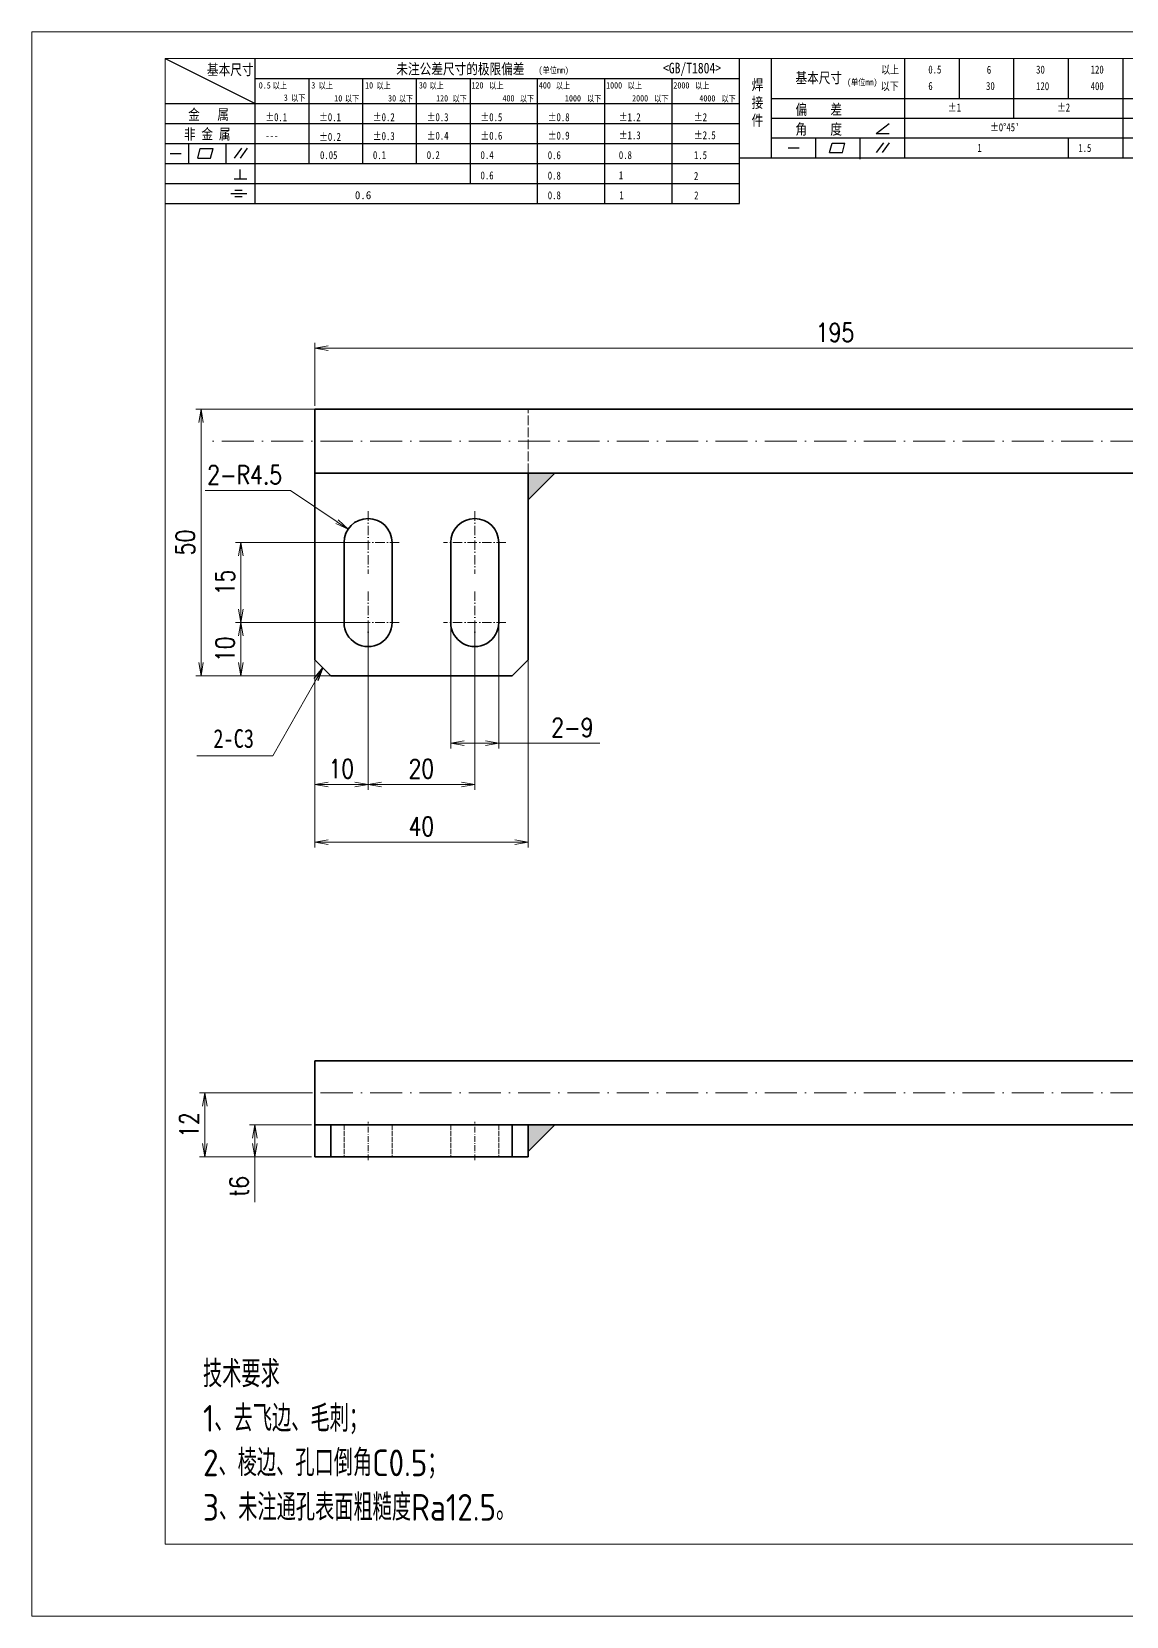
# Model space of a CAD drawing. Header units: millimetres. Extents: x -30157 to 38882, y -29543 to -7215.
# Drawn here: x -29737.1 to -29532, y -29542.5 to -29245.5 of the extents above; entities that cross this region are included whole.
import ezdxf
from ezdxf.enums import TextEntityAlignment as Align

# ---------------------------------------------------------------- set-up
doc = ezdxf.new("R2010")
doc.units = ezdxf.units.MM
doc.header["$LTSCALE"] = 0.5
doc.linetypes.add('DASHDOT', pattern=[18.5, 12, -3, 0.5, -3])
doc.linetypes.add('DASHED', pattern=[15, 12, -3])
for name, color, linetype, lineweight in [('图框', 7, 'Continuous', 18), ('标注线', 3, 'Continuous', 18), ('粗实线', 7, 'Continuous', 35)]:
    doc.layers.add(name, color=color, linetype=linetype, lineweight=lineweight)
doc.layers.add('图框文字', color=7, linetype='Continuous')
doc.layers.add('材质', color=7, linetype='Continuous')
doc.layers.add('打印-禁用', color=7, linetype='Continuous', lineweight=15, plot=False)
doc.styles.add('DIM', font='romans.shx', dxfattribs={"width": 0.8, "bigfont": 'bigfont.shx'})
doc.styles.add('国标', font='simfang.ttf', dxfattribs={"width": 0.8})
doc.styles.add('机械长仿宋', font='gbenor.shx', dxfattribs={"height": 1, "bigfont": 'gbcbig.shx'})
doc.dimstyles.new('DEH 1-1', dxfattribs={"dimtxt": 3.5, "dimasz": 2.5, "dimexe": 1, "dimexo": 0.625, "dimgap": 1.2, "dimtad": 1, "dimtoh": 1, "dimdsep": 46, "dimtxsty": 'DIM', "dimblk": 'OPEN', "dimcen": 0, "dimclrd": 8, "dimclre": 8, "dimclrt": 2, "dimazin": 2, "dimtfac": 0.5, "dimtmove": 0, "dimatfit": 3, "dimldrblk": 'OPEN', "dimfxl": 1, "dimtolj": 2, "dimlwd": 18, "dimlwe": 18, "dimarcsym": 0})
doc.dimstyles.new('DEH 1-1$0', dxfattribs={"dimtxt": 3.5, "dimasz": 2.5, "dimexe": 1, "dimexo": 0.625, "dimgap": 1.2, "dimtad": 1, "dimzin": 9, "dimdsep": 46, "dimtxsty": 'DIM', "dimblk": 'OPEN', "dimcen": 0, "dimclrd": 8, "dimclre": 8, "dimclrt": 2, "dimazin": 2, "dimtfac": 0.5, "dimtmove": 0, "dimatfit": 3, "dimldrblk": 'OPEN', "dimfxl": 1, "dimtolj": 2, "dimlwd": 18, "dimlwe": 18, "dimarcsym": 0})
doc.dimstyles.new('DEH 1-1$4', dxfattribs={"dimtxt": 3.5, "dimasz": 2.5, "dimexe": 1, "dimexo": 0.625, "dimgap": 1.2, "dimtad": 1, "dimtoh": 1, "dimdsep": 46, "dimtxsty": 'DIM', "dimblk": 'OPEN', "dimcen": 0, "dimclrd": 8, "dimclre": 8, "dimclrt": 2, "dimazin": 2, "dimtfac": 0.5, "dimtofl": 0, "dimtmove": 0, "dimatfit": 3, "dimldrblk": 'OPEN', "dimfxl": 1, "dimtolj": 2, "dimlwd": 18, "dimlwe": 18, "dimarcsym": 0})

# ---------------------------------------------------------------- blocks, each defined once
blk = doc.blocks.new('GZDEH零件A3图框V01版')
at = {"layer": '图框', "linetype": 'Continuous'}
for p, q in [((2882.49, -1554.46), (2882.49, -1832.96)), ((3272.49, -1554.46), (2882.49, -1554.46)), ((2882.49, -1832.96), (3272.49, -1832.96))]:
    blk.add_line(p, q, dxfattribs=at)
at = {"layer": '图框文字', "color": 9}
for p, q in [((2882.49, -1554.46), (2899.37, -1562.92)), ((2899.37, -1581.67), (2899.37, -1554.46)), ((2990.09, -1581.67), (2990.09, -1554.46)), ((2996.09, -1573.08), (2996.09, -1554.46)), ((3021.09, -1561.98), (3021.09, -1554.46)), ((3031.31, -1561.98), (3031.31, -1554.46)), ((3041.53, -1561.98), (3041.53, -1554.46)), ((3051.75, -1561.98), (3051.75, -1554.46)), ((3061.98, -1561.98), (3061.98, -1554.46)), ((2899.37, -1558.24), (2990.09, -1558.24)), ((2909.45, -1574.17), (2909.45, -1558.24)), ((2919.53, -1574.17), (2919.53, -1558.24)), ((2929.61, -1574.17), (2929.61, -1558.24)), ((2939.69, -1577.92), (2939.69, -1558.24)), ((2952.29, -1581.67), (2952.29, -1558.24)), ((2964.89, -1581.67), (2964.89, -1558.24)), ((2977.49, -1581.67), (2977.49, -1558.24)), ((2996.09, -1561.98), (3113.09, -1561.98)), ((3021.09, -1573.08), (3021.09, -1561.98)), ((3041.53, -1565.68), (3041.53, -1561.98)), ((3061.98, -1573.08), (3061.98, -1561.98)), ((2882.49, -1562.92), (2990.09, -1562.92)), ((2882.49, -1566.67), (2990.09, -1566.67)), ((2996.09, -1565.68), (3113.09, -1565.68)), ((3015.75, -1568.51), (3018.15, -1566.66)), ((2882.49, -1570.42), (2990.09, -1570.42)), ((2886.92, -1574.12), (2886.92, -1570.42)), ((2893.91, -1574.12), (2893.91, -1570.42)), ((2996.09, -1569.38), (3113.09, -1569.38)), ((3004.42, -1573.08), (3004.42, -1569.38)), ((3006.97, -1572.12), (3007.45, -1570.33)), ((3007.45, -1570.33), (3009.86, -1570.33)), ((3009.39, -1572.12), (3009.86, -1570.33)), ((3012.75, -1573.08), (3012.75, -1569.38)), ((3015.75, -1568.51), (3018.15, -1568.51)), ((3015.81, -1572.12), (3017.15, -1570.26)), ((3016.89, -1572.12), (3018.23, -1570.26)), ((3051.75, -1573.08), (3051.75, -1569.38)), ((2883.43, -1572.27), (2885.49, -1572.27)), ((2888.59, -1573.16), (2889.07, -1571.37)), ((2888.59, -1573.16), (2891, -1573.16)), ((2889.07, -1571.37), (2891.48, -1571.37)), ((2891, -1573.16), (2891.48, -1571.37)), ((2895.52, -1573.16), (2896.85, -1571.3)), ((2896.6, -1573.16), (2897.94, -1571.3)), ((2990.09, -1573.08), (3113.09, -1573.08)), ((2999.26, -1571.23), (3001.32, -1571.23)), ((3006.97, -1572.12), (3009.39, -1572.12)), ((3012.75, -1573.33), (3012.75, -1573.08)), ((2882.49, -1574.17), (2990.09, -1574.17)), ((2895.42, -1577.05), (2897.81, -1577.05)), ((2896.58, -1577.05), (2896.58, -1575.28)), ((2882.49, -1577.92), (2990.09, -1577.92)), ((2894.79, -1579.77), (2897.77, -1579.77)), ((2895.57, -1579.17), (2896.92, -1579.17)), ((2882.49, -1581.67), (2990.09, -1581.67)), ((2895.57, -1580.37), (2896.93, -1580.37))]:
    blk.add_line(p, q, dxfattribs=at)
at = {"layer": '打印-禁用', "linetype": 'Continuous'}
for p, q in [((2857.49, -1549.46), (2857.49, -1846.46)), ((3277.49, -1549.46), (2857.49, -1549.46)), ((2857.49, -1846.46), (3277.49, -1846.46))]:
    blk.add_line(p, q, dxfattribs=at)
at = {"layer": '图框文字', "color": 9, "style": '国标', "width": 0.8}
for s, height, p in [('基本尺寸', 2, (2890.33, -1557.58)), ('未注公差尺寸的极限偏差', 2, (2925.81, -1557.44)), ('<GB/T1804>', 2, (2975.78, -1557.27)), ('以上', 1.5, (3016.64, -1557.33)), ('0.5', 1.5, (3025.49, -1557.3)), ('6', 1.5, (3036.45, -1557.34)), ('30', 1.5, (3045.69, -1557.31)), ('120', 1.5, (3055.91, -1557.31)), ('30', 1.2, (2930.04, -1560.11)), ('基本尺寸', 2, (3000.6, -1559.1)), ('以下', 1.5, (3016.58, -1560.43)), ('6', 1.5, (3025.49, -1560.38)), ('30', 1.5, (3036.31, -1560.39)), ('120', 1.5, (3045.69, -1560.41)), ('400', 1.5, (3055.91, -1560.41)), ('金   属', 2, (2886.82, -1565.98)), ('±0.1', 1.5, (2901.27, -1566.23)), ('±0.1', 1.5, (2911.35, -1566.23)), ('±0.2', 1.5, (2921.43, -1566.23)), ('±0.3', 1.5, (2931.51, -1566.23)), ('±0.5', 1.5, (2941.59, -1566.23)), ('±0.8', 1.5, (2954.19, -1566.23)), ('±1.2', 1.5, (2967.51, -1566.23)), ('±2', 1.5, (2981.58, -1566.23)), ('偏    差', 2, (3000.6, -1565.04)), ('±1', 1.5, (3029.16, -1564.42)), ('±2', 1.5, (3049.61, -1564.42)), ('非 金 属', 2, (2886.02, -1569.65)), ('±0.3', 1.5, (2921.43, -1569.77)), ('±0.4', 1.5, (2931.51, -1569.71)), ('±0.6', 1.5, (2941.59, -1569.71)), ('±0.9', 1.5, (2954.19, -1569.68)), ('±1.3', 1.5, (2967.51, -1569.62)), ('±2.5', 1.5, (2981.58, -1569.61)), ('角    度', 2, (3000.6, -1568.74)), ("±0%%D45'", 1.5, (3037.06, -1568.12)), ('---', 1.5, (2901.27, -1569.65)), ('±0.2', 1.5, (2911.35, -1569.92)), ('1', 1.5, (3034.69, -1571.98)), ('1.5', 1.5, (3053.59, -1572.01)), ('0.1', 1.5, (2921.43, -1573.34)), ('0.2', 1.5, (2931.51, -1573.33)), ('0.4', 1.5, (2941.59, -1573.33)), ('0.6', 1.5, (2954.19, -1573.35)), ('0.8', 1.5, (2967.51, -1573.33)), ('1.5', 1.5, (2981.58, -1573.34)), ('0.6', 1.5, (2941.59, -1577.14)), ('0.8', 1.5, (2954.19, -1577.17)), ('1', 1.5, (2967.51, -1577.12)), ('2', 1.5, (2981.58, -1577.26)), ('0.8', 1.5, (2954.19, -1580.87)), ('1', 1.5, (2967.59, -1580.86)), ('2', 1.5, (2981.62, -1580.89))]:
    blk.add_text(s, height=height, dxfattribs=at).set_placement(p)
at = {"layer": '图框文字', "color": 9, "lineweight": 15, "style": '国标', "width": 0.8}
for s, p in [('(单位mm)', (2952.44, -1557.27)), ('0.5', (2900.03, -1560.11)), ('以上', (2902.64, -1560.16)), ('3', (2909.88, -1560.11)), ('以上', (2911.25, -1560.16)), ('10', (2919.96, -1560.11)), ('以上', (2922.09, -1560.16)), ('以上', (2932.02, -1560.16)), ('120', (2939.88, -1560.11)), ('以上', (2943.21, -1560.16)), ('400', (2952.52, -1560.11)), ('以上', (2955.68, -1560.16)), ('1000', (2965.12, -1560.11)), ('以上', (2969.16, -1560.16)), ('2000', (2977.72, -1560.11)), ('以上', (2981.8, -1560.16)), ('(单位mm)', (3010.27, -1559.51)), ('3', (2904.73, -1562.41)), ('以下', (2906.1, -1562.46)), ('10', (2914.19, -1562.54)), ('以下', (2916.18, -1562.59)), ('30', (2924.27, -1562.54)), ('以下', (2926.26, -1562.59)), ('120', (2933.26, -1562.54)), ('以下', (2936.34, -1562.59)), ('400', (2945.7, -1562.54)), ('以下', (2948.94, -1562.59)), ('1000', (2957.41, -1562.54)), ('以下', (2961.54, -1562.59)), ('2000', (2969.99, -1562.54)), ('以下', (2974.14, -1562.59)), ('4000', (2982.59, -1562.54)), ('以下', (2986.74, -1562.59))]:
    blk.add_text(s, height=1.2, dxfattribs=at).set_placement(p)
at = {"layer": '图框文字', "color": 9, "lineweight": 13, "style": '国标'}
blk.add_text('0.6', height=1.5, dxfattribs=at).set_placement((2918.05, -1580.85))
at = {"layer": '图框文字', "color": 9, "insert": (2992.39, -1558.41), "char_height": 2, "width": 3.1877, "attachment_point": 1, "style": '国标'}
blk.add_mtext('焊\\P接\\P件', dxfattribs=at)
at = {"layer": '图框文字', "color": 9, "insert": (2911.51, -1573.37), "char_height": 1.5, "attachment_point": 7, "style": '国标'}
blk.add_mtext_dynamic_manual_height_columns('0.05', width=5.1982, gutter_width=12.5, heights=[0], dxfattribs=at)
blk = doc.blocks.new('DEH A3')
at = {"layer": '图框'}
blk.add_blockref('GZDEH零件A3图框V01版', (-2857.49, 1846.46), dxfattribs=at)
blk = doc.blocks.new('_Open')
at = {"color": 0, "linetype": 'ByBlock', "lineweight": -2}
for p, q in [((-1, 0.17), (0, 0)), ((-1, -0.17), (0, 0)), ((0, 0), (-1, 0))]:
    blk.add_line(p, q, dxfattribs=at)
blk = doc.blocks.new('*D3184')
at = {"layer": 'Defpoints', "color": 0}
for p in [(-29489.07, -29304.84), (-29684.07, -29316.27), (-29489.07, -29322.27)]:
    blk.add_point(p, dxfattribs=at)
at = {"layer": '标注线', "color": 8, "lineweight": 18}
for p, q in [((-29684.07, -29315.64), (-29684.07, -29303.84)), ((-29681.57, -29304.84), (-29491.57, -29304.84)), ((-29489.07, -29321.64), (-29489.07, -29303.84))]:
    blk.add_line(p, q, dxfattribs=at)
at = {"layer": '标注线', "color": 8, "lineweight": 18, "xscale": 2.5, "yscale": 2.5, "zscale": 2.5, "rotation": 180}
blk.add_blockref('_Open', (-29684.07, -29304.84), dxfattribs=at)
at = {"layer": '标注线', "color": 8, "lineweight": 18, "xscale": 2.5, "yscale": 2.5, "zscale": 2.5}
blk.add_blockref('_Open', (-29489.07, -29304.84), dxfattribs=at)
at = {"layer": '标注线', "color": 2, "insert": (-29586.57, -29301.89), "char_height": 3.5, "attachment_point": 5, "style": 'DIM'}
blk.add_mtext('\\A2;195', dxfattribs=at)
blk = doc.blocks.new('*D3188')
at = {"layer": 'Defpoints', "color": 0}
for p in [(-29684.07, -29328.27), (-29492.6, -29328.27), (-29487.81, -29329.11), (-29453.53, -29341.59), (-29504.86, -29348.05)]:
    blk.add_point(p, dxfattribs=at)
at = {"layer": '标注线', "color": 8, "lineweight": 18}
blk.add_arc((-29490.13, -29328.27), 24.67, 185.8098, 334.1902, dxfattribs=at)
at = {"layer": '标注线', "color": 8, "lineweight": 18, "xscale": 2.5, "yscale": 2.5, "zscale": 2.5}
for p, rotation in [((-29514.79, -29328.27), 92.90489087979257), ((-29466.95, -29336.7), 67.09513626020814)]:
    blk.add_blockref('_Open', p, dxfattribs=dict(at, rotation=rotation))
at = {"layer": '标注线', "color": 2, "insert": (-29493.9, -29349.65), "char_height": 3.5, "attachment_point": 5, "rotation": 350, "style": 'DIM'}
blk.add_mtext('\\A2;160°', dxfattribs=at)
blk = doc.blocks.new('*D3189')
at = {"layer": 'Defpoints', "color": 0}
for p in [(-29644.07, -29357.58), (-29684.07, -29360), (-29644.07, -29397.43)]:
    blk.add_point(p, dxfattribs=at)
at = {"layer": '标注线', "color": 8, "lineweight": 18}
for p, q in [((-29644.07, -29358.2), (-29644.07, -29398.43)), ((-29684.07, -29360.62), (-29684.07, -29398.43)), ((-29681.57, -29397.43), (-29646.57, -29397.43))]:
    blk.add_line(p, q, dxfattribs=at)
at = {"layer": '标注线', "color": 8, "lineweight": 18, "xscale": 2.5, "yscale": 2.5, "zscale": 2.5, "rotation": 180}
blk.add_blockref('_Open', (-29684.07, -29397.43), dxfattribs=at)
at = {"layer": '标注线', "color": 8, "lineweight": 18, "xscale": 2.5, "yscale": 2.5, "zscale": 2.5}
blk.add_blockref('_Open', (-29644.07, -29397.43), dxfattribs=at)
at = {"layer": '标注线', "color": 2, "insert": (-29664.07, -29394.48), "char_height": 3.5, "attachment_point": 5, "style": 'DIM'}
blk.add_mtext('\\A2;40', dxfattribs=at)
blk = doc.blocks.new('*D3190')
at = {"layer": 'Defpoints', "color": 0}
for p in [(-29674.07, -29356.27), (-29684.07, -29359.08), (-29684.07, -29386.62)]:
    blk.add_point(p, dxfattribs=at)
at = {"layer": '标注线', "color": 8, "lineweight": 18}
for p, q in [((-29674.07, -29356.89), (-29674.07, -29387.62)), ((-29684.07, -29359.7), (-29684.07, -29387.62)), ((-29676.57, -29386.62), (-29681.57, -29386.62))]:
    blk.add_line(p, q, dxfattribs=at)
at = {"layer": '标注线', "color": 8, "lineweight": 18, "xscale": 2.5, "yscale": 2.5, "zscale": 2.5, "rotation": 180}
blk.add_blockref('_Open', (-29684.07, -29386.62), dxfattribs=at)
at = {"layer": '标注线', "color": 8, "lineweight": 18, "xscale": 2.5, "yscale": 2.5, "zscale": 2.5}
blk.add_blockref('_Open', (-29674.07, -29386.62), dxfattribs=at)
at = {"layer": '标注线', "color": 2, "insert": (-29679.07, -29383.67), "char_height": 3.5, "attachment_point": 5, "style": 'DIM'}
blk.add_mtext('\\A2;10', dxfattribs=at)
blk = doc.blocks.new('*D3191')
at = {"layer": 'Defpoints', "color": 0}
for p in [(-29674.07, -29356.27), (-29654.07, -29356.27), (-29654.07, -29386.62)]:
    blk.add_point(p, dxfattribs=at)
at = {"layer": '标注线', "color": 8, "lineweight": 18}
for p, q in [((-29674.07, -29356.89), (-29674.07, -29387.62)), ((-29654.07, -29356.89), (-29654.07, -29387.62)), ((-29671.57, -29386.62), (-29656.57, -29386.62))]:
    blk.add_line(p, q, dxfattribs=at)
at = {"layer": '标注线', "color": 8, "lineweight": 18, "xscale": 2.5, "yscale": 2.5, "zscale": 2.5, "rotation": 180}
blk.add_blockref('_Open', (-29674.07, -29386.62), dxfattribs=at)
at = {"layer": '标注线', "color": 8, "lineweight": 18, "xscale": 2.5, "yscale": 2.5, "zscale": 2.5}
blk.add_blockref('_Open', (-29654.07, -29386.62), dxfattribs=at)
at = {"layer": '标注线', "color": 2, "insert": (-29664.07, -29383.67), "char_height": 3.5, "attachment_point": 5, "style": 'DIM'}
blk.add_mtext('\\A2;20', dxfattribs=at)
blk = doc.blocks.new('*D3192')
at = {"layer": 'Defpoints', "color": 0}
for p in [(-29649.57, -29351.81), (-29658.57, -29354.23), (-29649.57, -29378.88)]:
    blk.add_point(p, dxfattribs=at)
at = {"layer": '标注线', "color": 8, "lineweight": 18}
for p, q in [((-29649.57, -29352.43), (-29649.57, -29379.88)), ((-29658.57, -29354.85), (-29658.57, -29379.88)), ((-29656.07, -29378.88), (-29652.07, -29378.88)), ((-29649.57, -29378.88), (-29630.65, -29378.88))]:
    blk.add_line(p, q, dxfattribs=at)
at = {"layer": '标注线', "color": 8, "lineweight": 18, "xscale": 2.5, "yscale": 2.5, "zscale": 2.5, "rotation": 180}
blk.add_blockref('_Open', (-29658.57, -29378.88), dxfattribs=at)
at = {"layer": '标注线', "color": 8, "lineweight": 18, "xscale": 2.5, "yscale": 2.5, "zscale": 2.5}
blk.add_blockref('_Open', (-29649.57, -29378.88), dxfattribs=at)
at = {"layer": '标注线', "color": 2, "insert": (-29635.78, -29375.93), "char_height": 3.5, "attachment_point": 5, "style": 'DIM'}
blk.add_mtext('\\A2;{\\Fromans,bigfont|c134;2-}9', dxfattribs=at)
blk = doc.blocks.new('*D3193')
at = {"layer": 'Defpoints', "color": 0}
for p in [(-29697.91, -29356.27), (-29674.07, -29356.27), (-29670.53, -29366.27)]:
    blk.add_point(p, dxfattribs=at)
at = {"layer": '标注线', "color": 8, "lineweight": 18}
for p, q in [((-29674.69, -29356.27), (-29698.91, -29356.27)), ((-29697.91, -29363.77), (-29697.91, -29358.77)), ((-29671.15, -29366.27), (-29698.91, -29366.27))]:
    blk.add_line(p, q, dxfattribs=at)
at = {"layer": '标注线', "color": 8, "lineweight": 18, "xscale": 2.5, "yscale": 2.5, "zscale": 2.5}
for p, rotation in [((-29697.91, -29356.27), 90), ((-29697.91, -29366.27), 270)]:
    blk.add_blockref('_Open', p, dxfattribs=dict(at, rotation=rotation))
at = {"layer": '标注线', "color": 2, "insert": (-29700.86, -29361.27), "char_height": 3.5, "attachment_point": 5, "rotation": 90, "style": 'DIM'}
blk.add_mtext('\\A2;10', dxfattribs=at)
blk = doc.blocks.new('*D3194')
at = {"layer": 'Defpoints', "color": 0}
for p in [(-29697.91, -29341.27), (-29674.07, -29341.27), (-29674.07, -29356.27)]:
    blk.add_point(p, dxfattribs=at)
at = {"layer": '标注线', "color": 8, "lineweight": 18}
for p, q in [((-29674.69, -29341.27), (-29698.91, -29341.27)), ((-29697.91, -29353.77), (-29697.91, -29343.77)), ((-29674.69, -29356.27), (-29698.91, -29356.27))]:
    blk.add_line(p, q, dxfattribs=at)
at = {"layer": '标注线', "color": 8, "lineweight": 18, "xscale": 2.5, "yscale": 2.5, "zscale": 2.5}
for p, rotation in [((-29697.91, -29341.27), 90), ((-29697.91, -29356.27), 270)]:
    blk.add_blockref('_Open', p, dxfattribs=dict(at, rotation=rotation))
at = {"layer": '标注线', "color": 2, "insert": (-29700.86, -29348.77), "char_height": 3.5, "attachment_point": 5, "rotation": 90, "style": 'DIM'}
blk.add_mtext('\\A2;15', dxfattribs=at)
blk = doc.blocks.new('*D3195')
at = {"layer": 'Defpoints', "color": 0}
for p in [(-29705.36, -29316.27), (-29670.9, -29316.27), (-29674.07, -29366.27)]:
    blk.add_point(p, dxfattribs=at)
at = {"layer": '标注线', "color": 8, "lineweight": 18}
for p, q in [((-29671.53, -29316.27), (-29706.36, -29316.27)), ((-29705.36, -29363.77), (-29705.36, -29318.77)), ((-29674.69, -29366.27), (-29706.36, -29366.27))]:
    blk.add_line(p, q, dxfattribs=at)
at = {"layer": '标注线', "color": 8, "lineweight": 18, "xscale": 2.5, "yscale": 2.5, "zscale": 2.5}
for p, rotation in [((-29705.36, -29316.27), 90), ((-29705.36, -29366.27), 270)]:
    blk.add_blockref('_Open', p, dxfattribs=dict(at, rotation=rotation))
at = {"layer": '标注线', "color": 2, "insert": (-29708.31, -29341.27), "char_height": 3.5, "attachment_point": 5, "rotation": 90, "style": 'DIM'}
blk.add_mtext('\\A2;50', dxfattribs=at)
blk = doc.blocks.new('*D3196')
at = {"layer": 'Defpoints', "color": 0}
for p in [(-29677.81, -29338.76), (-29674.07, -29341.27)]:
    blk.add_point(p, dxfattribs=at)
at = {"layer": '标注线', "color": 8, "lineweight": 18}
for p, q in [((-29704.6, -29331.52), (-29688.6, -29331.52)), ((-29688.6, -29331.52), (-29679.88, -29337.37))]:
    blk.add_line(p, q, dxfattribs=at)
at = {"layer": '标注线', "color": 8, "lineweight": 18, "xscale": 2.5, "yscale": 2.5, "zscale": 2.5, "rotation": 326.1453335854596}
blk.add_blockref('_Open', (-29677.81, -29338.76), dxfattribs=at)
at = {"layer": '标注线', "color": 2, "insert": (-29697.2, -29328.57), "char_height": 3.5, "attachment_point": 5, "style": 'DIM'}
blk.add_mtext('\\A2;{\\Fromans,bigfont|c134;2-}R4.5', dxfattribs=at)
blk = doc.blocks.new('*D3197')
at = {"layer": 'Defpoints', "color": 0}
for p in [(-29684.07, -29450.43), (-29695.28, -29456.43), (-29684.07, -29456.43)]:
    blk.add_point(p, dxfattribs=at)
at = {"layer": '标注线', "color": 8, "lineweight": 18}
for p, q in [((-29684.69, -29450.43), (-29696.28, -29450.43)), ((-29695.28, -29452.93), (-29695.28, -29453.93)), ((-29684.69, -29456.43), (-29696.28, -29456.43)), ((-29695.28, -29456.43), (-29695.28, -29464.93))]:
    blk.add_line(p, q, dxfattribs=at)
at = {"layer": '标注线', "color": 8, "lineweight": 18, "xscale": 2.5, "yscale": 2.5, "zscale": 2.5}
for p, rotation in [((-29695.28, -29450.43), 90), ((-29695.28, -29456.43), 270)]:
    blk.add_blockref('_Open', p, dxfattribs=dict(at, rotation=rotation))
at = {"layer": '标注线', "color": 2, "insert": (-29698.23, -29461.93), "char_height": 3.5, "attachment_point": 5, "rotation": 90, "style": 'DIM'}
blk.add_mtext('\\A2;{\\Fromans,bigfont|c134;t}6', dxfattribs=at)
blk = doc.blocks.new('*D3198')
at = {"layer": 'Defpoints', "color": 0}
for p in [(-29684.07, -29444.43), (-29704.66, -29456.43), (-29684.07, -29456.43)]:
    blk.add_point(p, dxfattribs=at)
at = {"layer": '标注线', "color": 8, "lineweight": 18}
for p, q in [((-29684.69, -29444.43), (-29705.66, -29444.43)), ((-29704.66, -29446.93), (-29704.66, -29453.93)), ((-29684.69, -29456.43), (-29705.66, -29456.43))]:
    blk.add_line(p, q, dxfattribs=at)
at = {"layer": '标注线', "color": 8, "lineweight": 18, "xscale": 2.5, "yscale": 2.5, "zscale": 2.5}
for p, rotation in [((-29704.66, -29444.43), 90), ((-29704.66, -29456.43), 270)]:
    blk.add_blockref('_Open', p, dxfattribs=dict(at, rotation=rotation))
at = {"layer": '标注线', "color": 2, "insert": (-29707.61, -29450.43), "char_height": 3.5, "attachment_point": 5, "rotation": 90, "style": 'DIM'}
blk.add_mtext('\\A2;12', dxfattribs=at)
blk = doc.blocks.new('WELDING_5')
at = {"layer": '粗实线'}
blk.add_hatch(color=256, dxfattribs=at).paths.add_polyline_path([(0, 5), (0, 0), (5, 0)])
for q in [(0, 5), (5, 0)]:
    blk.add_line((0, 0), q, dxfattribs=at)
blk.add_lwpolyline([(0, 5), (5, 0)], dxfattribs=at)

msp = doc.modelspace()

# ---------------------------------------------------------------- linework, layer by layer
at = {"color": 1, "linetype": 'DASHED', "lineweight": 13}
for p, q in [((-29644.07, -29316.266), (-29684.07, -29316.266)), ((-29644.07, -29450.434), (-29684.07, -29450.434))]:
    msp.add_line(p, q, dxfattribs=at)
at = {"color": 7, "lineweight": 35}
for p, q in [((-29684.07, -29316.266), (-29684.07, -29363.266)), ((-29684.07, -29316.266), (-29492.596, -29316.266)), ((-29684.07, -29328.266), (-29492.596, -29328.266)), ((-29644.07, -29363.266), (-29644.07, -29328.266)), ((-29681.07, -29366.266), (-29647.07, -29366.266)), ((-29492.596, -29438.434), (-29684.07, -29438.434)), ((-29681.07, -29450.434), (-29647.07, -29450.434)), ((-29492.596, -29450.434), (-29644.07, -29450.434)), ((-29681.07, -29456.434), (-29647.07, -29456.434))]:
    msp.add_line(p, q, dxfattribs=at)
at = {"color": 7, "lineweight": 35, "ltscale": 0.3}
msp.add_line((-29684.07, -29316.266), (-29684.07, -29328.266), dxfattribs=at)
at = {"color": 1, "linetype": 'DASHED', "lineweight": 13, "ltscale": 0.3}
msp.add_line((-29644.07, -29328.266), (-29644.07, -29316.266), dxfattribs=at)
at = {"color": 2, "linetype": 'DASHDOT', "lineweight": 13}
for p, q in [((-29473.449, -29322.266), (-29703.218, -29322.266)), ((-29473.449, -29444.434), (-29703.218, -29444.434))]:
    msp.add_line(p, q, dxfattribs=at)
at = {"color": 2, "linetype": 'DASHDOT', "lineweight": 13, "ltscale": 0.2925}
for p, q in [((-29674.07, -29335.416), (-29674.07, -29347.116)), ((-29654.07, -29335.416), (-29654.07, -29347.116)), ((-29674.07, -29350.416), (-29674.07, -29362.116)), ((-29654.07, -29350.416), (-29654.07, -29362.116))]:
    msp.add_line(p, q, dxfattribs=at)
at = {"color": 2, "linetype": 'DASHDOT', "lineweight": 13, "ltscale": 0.292505}
for p, q in [((-29668.22, -29341.266), (-29679.92, -29341.266)), ((-29648.22, -29341.266), (-29659.92, -29341.266)), ((-29668.22, -29356.266), (-29679.92, -29356.266)), ((-29648.22, -29356.266), (-29659.92, -29356.266))]:
    msp.add_line(p, q, dxfattribs=at)
at = {"color": 7, "lineweight": 35, "ltscale": 0.375}
for p, q in [((-29678.57, -29356.266), (-29678.57, -29341.266)), ((-29669.57, -29341.266), (-29669.57, -29356.266)), ((-29658.57, -29356.266), (-29658.57, -29341.266)), ((-29649.57, -29341.266), (-29649.57, -29356.266))]:
    msp.add_line(p, q, dxfattribs=at)
at = {"color": 7, "lineweight": 35, "ltscale": 0.106066}
for p, q in [((-29681.07, -29366.266), (-29684.07, -29363.266)), ((-29647.07, -29366.266), (-29644.07, -29363.266))]:
    msp.add_line(p, q, dxfattribs=at)
at = {"color": 7, "lineweight": 35, "ltscale": 0.15}
for p, q in [((-29684.07, -29438.434), (-29684.07, -29444.434)), ((-29684.07, -29444.434), (-29684.07, -29450.434)), ((-29684.07, -29450.434), (-29684.07, -29456.434)), ((-29681.07, -29450.434), (-29681.07, -29456.434)), ((-29647.07, -29450.434), (-29647.07, -29456.434)), ((-29644.07, -29450.434), (-29644.07, -29456.434))]:
    msp.add_line(p, q, dxfattribs=at)
at = {"color": 7, "lineweight": 35, "ltscale": 0.075}
for p, q in [((-29681.07, -29450.434), (-29684.07, -29450.434)), ((-29647.07, -29450.434), (-29644.07, -29450.434)), ((-29681.07, -29456.434), (-29684.07, -29456.434)), ((-29647.07, -29456.434), (-29644.07, -29456.434))]:
    msp.add_line(p, q, dxfattribs=at)
at = {"color": 1, "linetype": 'DASHED', "lineweight": 13, "ltscale": 0.15}
for p, q in [((-29678.57, -29450.434), (-29678.57, -29456.434)), ((-29669.57, -29450.434), (-29669.57, -29456.434)), ((-29658.57, -29450.434), (-29658.57, -29456.434)), ((-29649.57, -29450.434), (-29649.57, -29456.434))]:
    msp.add_line(p, q, dxfattribs=at)
at = {"color": 2, "linetype": 'DASHDOT', "lineweight": 13, "ltscale": 0.18}
for p, q in [((-29674.07, -29457.034), (-29674.07, -29449.834)), ((-29654.07, -29457.034), (-29654.07, -29449.834))]:
    msp.add_line(p, q, dxfattribs=at)
at = {"color": 7, "lineweight": 35}
for centre, start, end in [((-29674.07, -29341.266), 0, 179.99999), ((-29654.07, -29341.266), 0, 179.99999), ((-29674.07, -29356.266), 179.99999, 0), ((-29654.07, -29356.266), 179.99999, 0)]:
    msp.add_arc(centre, 4.5, start, end, dxfattribs=at)

# ---------------------------------------------------------------- block references
at = {"layer": '图框'}
msp.add_blockref('DEH A3', (-29737.091, -29542.523), dxfattribs=at)
at = {"layer": '标注线', "rotation": 270}
for p in [(-29644.07, -29328.266), (-29644.07, -29450.434)]:
    msp.add_blockref('WELDING_5', p, dxfattribs=at)

# ---------------------------------------------------------------- texts
at = {"layer": '材质', "color": 3, "style": '国标', "width": 0.8}
msp.add_text('2-C3', height=3.5, dxfattribs=at).set_placement((-29699.246, -29379.747), align=Align.CENTER)
at = {"layer": '标注线', "color": 2, "insert": (-29705, -29524.597), "char_height": 5, "width": 114.82461, "attachment_point": 7, "style": '机械长仿宋'}
msp.add_mtext('\\A2;技术要求\\P1、去飞边、毛刺；\\P2、棱边、孔口倒角C0.5；\\P3、未注通孔表面粗糙度Ra12.5。', dxfattribs=at)

# ---------------------------------------------------------------- dimensions: what is measured, and where the dimension line sits
at = {"layer": '标注线'}
for base, p1, p2, picture, middle in [((-29489.07, -29304.84), (-29684.07, -29316.266), (-29489.07, -29322.266), '*D3184', (-29586.57, -29301.89)), ((-29684.07, -29386.623), (-29674.07, -29356.266), (-29684.07, -29359.079), '*D3190', (-29679.07, -29383.673)), ((-29644.07, -29397.433), (-29684.07, -29359.998), (-29644.07, -29357.578), '*D3189', (-29664.07, -29394.483)), ((-29654.07, -29386.623), (-29674.07, -29356.266), (-29654.07, -29356.266), '*D3191', (-29664.07, -29383.673))]:
    dim = msp.add_linear_dim(base=base, p1=p1, p2=p2, dimstyle='DEH 1-1$0', dxfattribs=at)
    dim.commit()
    dim.dimension.update_dxf_attribs({"geometry": picture, "text_midpoint": middle})
for base, p1, p2, picture, middle in [((-29705.358, -29316.266), (-29674.07, -29366.266), (-29670.902, -29316.266), '*D3195', (-29708.308, -29341.266)), ((-29697.908, -29341.266), (-29674.07, -29356.266), (-29674.07, -29341.266), '*D3194', (-29700.858, -29348.766)), ((-29697.908, -29356.266), (-29670.529, -29366.266), (-29674.07, -29356.266), '*D3193', (-29700.858, -29361.266)), ((-29704.664, -29456.434), (-29684.07, -29444.434), (-29684.07, -29456.434), '*D3198', (-29707.614, -29450.434))]:
    dim = msp.add_linear_dim(base=base, p1=p1, p2=p2, angle=90, dimstyle='DEH 1-1$0', dxfattribs=at)
    dim.commit()
    dim.dimension.update_dxf_attribs({"geometry": picture, "text_midpoint": middle})
dim = msp.add_radius_dim(center=(-29674.07, -29341.266), mpoint=(-29677.807, -29338.76), text='{\\Fromans,bigfont|c134;2-}<>', dimstyle='DEH 1-1$4', dxfattribs=at)
dim.commit()
dim.dimension.update_dxf_attribs({"geometry": '*D3196', "text_midpoint": (-29697.195, -29331.522), "dimtype": 164})
dim = msp.add_angular_dim_2l(base=(-29504.857, -29348.051), line1=((-29487.808, -29329.111), (-29453.534, -29341.585)), line2=((-29684.07, -29328.266), (-29492.596, -29328.266)), dimstyle='DEH 1-1', dxfattribs=at)
dim.commit()
dim.dimension.update_dxf_attribs({"geometry": '*D3188', "text_midpoint": (-29493.898, -29349.652)})
dim = msp.add_linear_dim(base=(-29649.57, -29378.876), p1=(-29658.57, -29354.228), p2=(-29649.57, -29351.808), text='{\\Fromans,bigfont|c134;2-}<>', dimstyle='DEH 1-1$0', dxfattribs=at)
dim.commit()
dim.dimension.update_dxf_attribs({"geometry": '*D3192', "text_midpoint": (-29635.784, -29378.876), "dimtype": 160})
dim = msp.add_linear_dim(base=(-29695.281, -29456.434), p1=(-29684.07, -29450.434), p2=(-29684.07, -29456.434), angle=90, text='{\\Fromans,bigfont|c134;t}<>', dimstyle='DEH 1-1$0', dxfattribs=at)
dim.commit()
dim.dimension.update_dxf_attribs({"geometry": '*D3197', "text_midpoint": (-29698.231, -29461.934)})

# ---------------------------------------------------------------- leaders
msp.add_leader([(-29682.57, -29364.766), (-29691.905, -29381.224), (-29706.131, -29381.224)], dimstyle='DEH 1-1', override={"dimgap": 1.2, "dimtad": 1}, dxfattribs=at)

doc.saveas('drawing.dxf')
